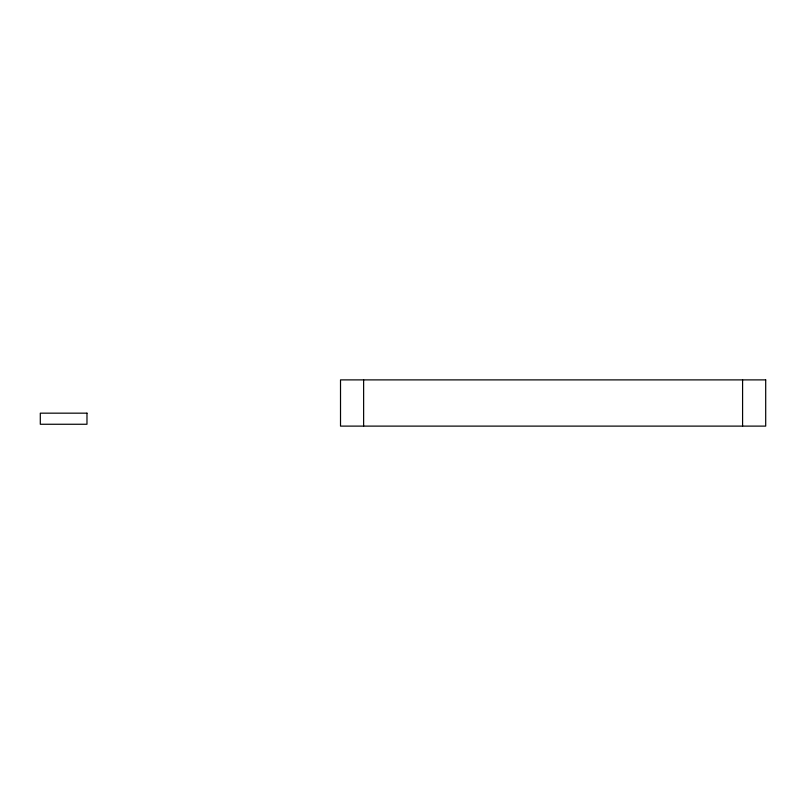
<?xml version="1.0" encoding="UTF-8"?>
<svg xmlns="http://www.w3.org/2000/svg" width="806" height="806" viewBox="0 0 806 806"><rect width="100%" height="100%" fill="white"/><g stroke="black" fill="none" stroke-linecap="round" stroke-linejoin="round"><path stroke-width="1.21" d="M742.588 379.888L742.588 426.112M363.627 379.888L363.627 426.112M765.7 379.888L340.515 379.888L340.515 426.112L765.7 426.112L765.7 379.888M86.977 413.166L40.3 413.166L40.3 424.258L86.977 424.258L86.977 413.166"/></g></svg>
